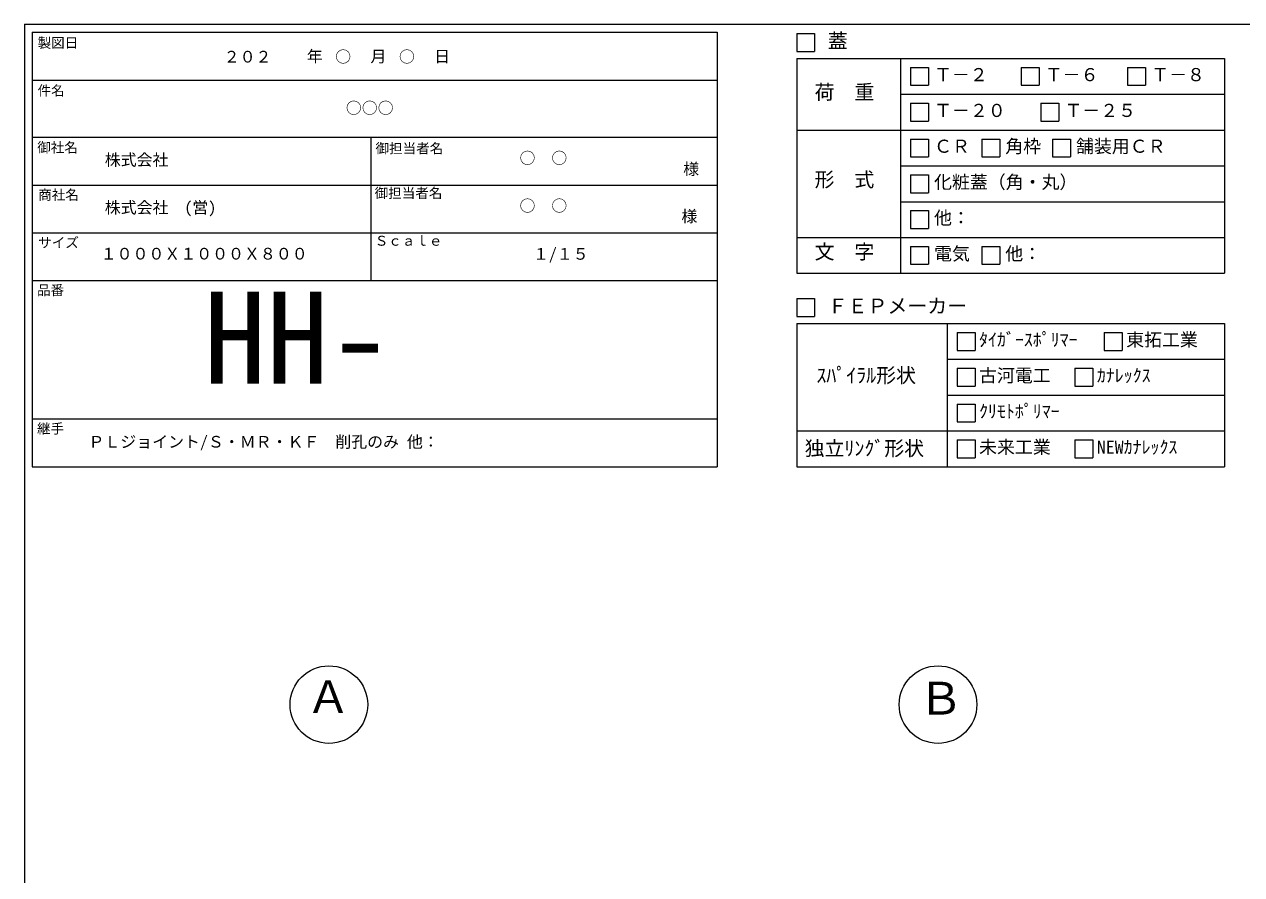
# Model space of a CAD drawing. Units: millimetres, scale not verified. Extents: x -4890 to 18490, y -2334 to 2334.
# Drawn here: x -1230 to 1827, y 196 to 2334 of the extents above; entities that cross this region are included whole.
import ezdxf
from ezdxf.enums import TextEntityAlignment as Align

# ---------------------------------------------------------------- set-up
doc = ezdxf.new("R2010")
doc.units = ezdxf.units.MM
doc.header["$LTSCALE"] = 10
for name, color, linetype, lineweight in [('0-2_waku', 7, 'Continuous', 18), ('0-3_gaikei', 7, 'Continuous', 18), ('0-E_文字１', 7, 'Continuous', 18), ('1-5_文字２', 7, 'Continuous', 5)]:
    doc.layers.add(name, color=color, linetype=linetype, lineweight=lineweight)
doc.styles.add('ＭＳ ゴシック', font='')
doc.styles.get('ＭＳ ゴシック').set_extended_font_data('MS Gothic')

msp = doc.modelspace()

# ---------------------------------------------------------------- linework, layer by layer
at = {"layer": '0-2_waku'}
for p, q in [((-1230.32, 2333.87), (-1230.32, -1941.13)), ((-1230.32, 2333.87), (-1230.32, -1941.13)), ((-1230.32, 2333.87), (-1230.32, -1941.13)), ((-1210.32, 2313.87), (-1210.32, 1221.87)), ((-1210.32, 2313.87), (509.68, 2313.87)), ((-1210.32, 2313.87), (-1210.32, 1221.87)), ((-1210.32, 2313.87), (509.68, 2313.87)), ((-1210.32, 2313.87), (-1210.32, 1221.87)), ((509.68, 2313.87), (509.68, 1221.87)), ((709.68, 2248.09), (1784.68, 2248.09)), ((709.68, 2248.09), (709.68, 1708.09)), ((970.35, 2248.09), (970.35, 1708.09)), ((1784.68, 2248.09), (1784.68, 1708.09)), ((-1210.32, 2193.87), (509.68, 2193.87)), ((-1210.32, 2193.87), (509.68, 2193.87)), ((-1210.32, 2193.87), (509.68, 2193.87)), ((-1210.32, 2193.87), (509.68, 2193.87)), ((970.35, 2158.09), (1784.68, 2158.09)), ((-1210.32, 2049.87), (509.68, 2049.87)), ((-1210.32, 2049.87), (509.68, 2049.87)), ((-360.32, 2049.87), (-360.32, 1689.87)), ((709.68, 2068.09), (1784.68, 2068.09)), ((970.35, 1978.09), (1784.68, 1978.09)), ((-1210.32, 1929.87), (509.68, 1929.87)), ((970.35, 1888.09), (1784.68, 1888.09)), ((-1210.32, 1809.87), (509.68, 1809.87)), ((709.68, 1798.09), (1784.68, 1798.09)), ((-1210.32, 1689.87), (509.68, 1689.87)), ((709.68, 1708.09), (1784.68, 1708.09)), ((709.68, 1581.87), (1784.68, 1581.87)), ((709.68, 1581.87), (709.68, 1221.87)), ((1087.5, 1581.87), (1087.5, 1221.87)), ((1784.68, 1581.87), (1784.68, 1221.87)), ((1087.5, 1491.87), (1784.68, 1491.87)), ((1087.5, 1401.87), (1784.68, 1401.87)), ((-1210.32, 1341.87), (509.68, 1341.87)), ((709.68, 1311.87), (1784.68, 1311.87)), ((-1210.32, 1221.87), (509.68, 1221.87)), ((709.68, 1221.87), (1784.68, 1221.87)), ((709.68, 1221.87), (1784.68, 1221.87))]:
    msp.add_line(p, q, dxfattribs=at)
msp.add_lwpolyline([(-1230.32, 2333.87), (4889.68, 2333.87), (4889.68, -1941.13)], dxfattribs=at)
at = {"layer": '0-3_gaikei'}
for centre in [(-465.32, 623.87), (1064.68, 623.87)]:
    msp.add_circle(centre, 97.5, dxfattribs=at)
at = {"layer": '0-E_文字１'}
for p, q in [((709.68, 2310.9), (709.68, 2265.9)), ((709.68, 2265.9), (754.68, 2265.9)), ((995.65, 2225.59), (1040.65, 2225.59)), ((995.65, 2225.59), (995.65, 2180.59)), ((995.65, 2225.59), (995.65, 2180.59)), ((995.65, 2225.59), (1040.65, 2225.59)), ((995.65, 2225.59), (995.65, 2180.59)), ((995.65, 2225.59), (1040.65, 2225.59)), ((1040.65, 2225.59), (1040.65, 2180.59)), ((1040.65, 2225.59), (1040.65, 2180.59)), ((1040.65, 2225.59), (1040.65, 2180.59)), ((1273.74, 2225.59), (1318.74, 2225.59)), ((1273.74, 2225.59), (1273.74, 2180.59)), ((1318.74, 2225.59), (1318.74, 2180.59)), ((1540.94, 2225.59), (1585.94, 2225.59)), ((1540.94, 2225.59), (1540.94, 2180.59)), ((1585.94, 2225.59), (1585.94, 2180.59)), ((995.65, 2180.59), (1040.65, 2180.59)), ((995.65, 2180.59), (1040.65, 2180.59)), ((995.65, 2180.59), (1040.65, 2180.59)), ((1273.74, 2180.59), (1318.74, 2180.59)), ((1540.94, 2180.59), (1585.94, 2180.59)), ((995.65, 2135.59), (1040.65, 2135.59)), ((995.65, 2135.59), (995.65, 2090.59)), ((1040.65, 2135.59), (1040.65, 2090.59)), ((1323.14, 2135.59), (1368.14, 2135.59)), ((1323.14, 2135.59), (1323.14, 2090.59)), ((1368.14, 2135.59), (1368.14, 2090.59)), ((995.65, 2090.59), (1040.65, 2090.59)), ((1323.14, 2090.59), (1368.14, 2090.59)), ((995.65, 2045.59), (1040.65, 2045.59)), ((995.65, 2045.59), (995.65, 2000.59)), ((995.65, 2045.59), (995.65, 2000.59)), ((1040.65, 2045.59), (1040.65, 2000.59)), ((1040.65, 2045.59), (1040.65, 2000.59)), ((1174.65, 2045.59), (1219.65, 2045.59)), ((1174.65, 2045.59), (1174.65, 2000.59)), ((1219.65, 2045.59), (1219.65, 2000.59)), ((1352.16, 2045.59), (1397.16, 2045.59)), ((1352.16, 2045.59), (1352.16, 2000.59)), ((1397.16, 2045.59), (1397.16, 2000.59)), ((995.65, 2000.59), (1040.65, 2000.59)), ((995.65, 2000.59), (1040.65, 2000.59)), ((1174.65, 2000.59), (1219.65, 2000.59)), ((1352.16, 2000.59), (1397.16, 2000.59)), ((995.65, 1955.59), (995.65, 1910.59)), ((1040.65, 1955.59), (1040.65, 1910.59)), ((995.65, 1910.59), (1040.65, 1910.59)), ((995.65, 1865.59), (1040.65, 1865.59)), ((995.65, 1865.59), (995.65, 1820.59)), ((995.65, 1865.59), (995.65, 1820.59)), ((1040.65, 1865.59), (1040.65, 1820.59)), ((1040.65, 1865.59), (1040.65, 1820.59)), ((995.65, 1820.59), (1040.65, 1820.59)), ((995.65, 1820.59), (1040.65, 1820.59)), ((995.65, 1775.59), (995.65, 1730.59)), ((1174.65, 1775.59), (1174.65, 1730.59)), ((995.65, 1730.59), (1040.65, 1730.59)), ((1174.65, 1730.59), (1219.65, 1730.59)), ((709.68, 1644.68), (709.68, 1599.68)), ((709.68, 1599.68), (754.68, 1599.68)), ((1112.8, 1559.37), (1112.8, 1514.37)), ((1482.39, 1559.37), (1527.39, 1559.37)), ((1482.39, 1559.37), (1482.39, 1514.37)), ((1482.39, 1559.37), (1527.39, 1559.37)), ((1482.39, 1559.37), (1482.39, 1514.37)), ((1482.39, 1559.37), (1527.39, 1559.37)), ((1482.39, 1559.37), (1482.39, 1514.37)), ((1527.39, 1559.37), (1527.39, 1514.37)), ((1527.39, 1559.37), (1527.39, 1514.37)), ((1527.39, 1559.37), (1527.39, 1514.37)), ((1112.8, 1514.37), (1157.8, 1514.37)), ((1482.39, 1514.37), (1527.39, 1514.37)), ((1482.39, 1514.37), (1527.39, 1514.37)), ((1482.39, 1514.37), (1527.39, 1514.37)), ((1112.8, 1469.37), (1157.8, 1469.37)), ((1112.8, 1469.37), (1112.8, 1424.37)), ((1157.8, 1469.37), (1157.8, 1424.37)), ((1408.71, 1469.37), (1408.71, 1424.37)), ((1112.8, 1424.37), (1157.8, 1424.37)), ((1408.71, 1424.37), (1453.71, 1424.37)), ((1112.8, 1379.37), (1112.8, 1334.37)), ((1112.8, 1334.37), (1157.8, 1334.37)), ((1112.8, 1289.37), (1157.8, 1289.37)), ((1112.8, 1289.37), (1112.8, 1244.37)), ((1157.8, 1289.37), (1157.8, 1244.37)), ((1408.71, 1289.37), (1453.71, 1289.37)), ((1408.71, 1289.37), (1408.71, 1244.37)), ((1453.71, 1289.37), (1453.71, 1244.37)), ((1112.8, 1244.37), (1157.8, 1244.37)), ((1408.71, 1244.37), (1453.71, 1244.37))]:
    msp.add_line(p, q, dxfattribs=at)
for points in [[(709.68, 2310.9), (754.68, 2310.9), (754.68, 2265.9)], [(709.68, 2310.9), (754.68, 2310.9), (754.68, 2265.9)], [(995.65, 2045.59), (1040.65, 2045.59), (1040.65, 2000.59)], [(995.65, 2045.59), (995.65, 2000.59), (1040.65, 2000.59)], [(995.65, 1955.59), (1040.65, 1955.59), (1040.65, 1910.59)], [(995.65, 1865.59), (1040.65, 1865.59), (1040.65, 1820.59)], [(995.65, 1865.59), (995.65, 1820.59), (1040.65, 1820.59)], [(995.65, 1775.59), (1040.65, 1775.59), (1040.65, 1730.59)], [(1174.65, 1775.59), (1219.65, 1775.59), (1219.65, 1730.59)], [(709.68, 1644.68), (754.68, 1644.68), (754.68, 1599.68)], [(1112.8, 1559.37), (1157.8, 1559.37), (1157.8, 1514.37)], [(1408.71, 1469.37), (1453.71, 1469.37), (1453.71, 1424.37)], [(1112.8, 1379.37), (1157.8, 1379.37), (1157.8, 1334.37)]]:
    msp.add_lwpolyline(points, dxfattribs=at)

# ---------------------------------------------------------------- texts
at = {"layer": '0-E_文字１', "style": 'ＭＳ ゴシック'}
for s, height, p in [('製図日', 24.93, (-1197.04, 2267.42)), ('蓋', 36.66, (787.77, 2262.98)), ('\u3000\u3000年\u3000\u3000\u3000月\u3000\u3000\u3000日', 29.33, (-601, 2229.81)), ('Ｔ－２', 32.99, (1054.79, 2181.07)), ('Ｔ－６', 32.99, (1332.88, 2181.07)), ('Ｔ－８', 32.99, (1600.08, 2181.07)), ('件名', 24.93, (-1197.04, 2147.42)), ('荷\u3000重', 36.66, (754.65, 2134.29)), ('Ｔ－２０', 32.99, (1054.79, 2091.07)), ('Ｔ－２５', 32.99, (1382.28, 2091.07)), ('角枠', 32.99, (1233.79, 2001.07)), ('舗装用ＣＲ', 32.99, (1411.3, 2001.07)), ('御社名', 24.93, (-1198.02, 2004.41)), ('御担当者名', 24.93, (-348.11, 2002.2)), ('御担当者名', 24.93, (-348.11, 2002.2)), ('ＣＲ', 32.99, (1054.79, 2001.07)), ('様', 29.33, (424.64, 1946.7)), ('形\u3000式', 36.66, (754.65, 1914.32)), ('化粧蓋（角・丸）', 32.99, (1054.79, 1911.07)), ('商社名', 24.93, (-1195.41, 1885.37)), ('御担当者名', 24.93, (-350.32, 1889.89)), ('様', 29.33, (420.15, 1827.78)), ('他：', 32.99, (1054.79, 1821.07)), ('Ｓｃａｌｅ', 24.93, (-350.32, 1769.89)), ('サイズ', 24.93, (-1195.41, 1765.37)), ('１/１５', 29.33, (47.23, 1733.38)), ('文\u3000字', 36.66, (754.65, 1732.84)), ('電気', 32.99, (1054.79, 1731.07)), ('他：', 32.99, (1233.79, 1731.07)), ('１０００Ｘ１０００Ｘ８００', 29.33, (-1038.69, 1733.85)), ('品番', 24.93, (-1198.41, 1645.73)), ('HH-', 230.9, (-779.59, 1361.7)), ('ＦＥＰメーカー', 36.66, (787.77, 1596.76)), ('ﾀｲｶﾞｰｽﾎﾟﾘﾏｰ', 32.99, (1167.77, 1514.85)), ('東拓工業', 32.99, (1537.36, 1514.85)), ('ｽﾊﾟｲﾗﾙ形状', 36.66, (759.3, 1422.21)), ('古河電工', 32.99, (1167.77, 1424.85)), ('ｶﾅﾚｯｸｽ', 32.99, (1463.68, 1424.85)), ('ｸﾘﾓﾄﾎﾟﾘﾏｰ', 32.99, (1167.77, 1334.85)), ('継手', 24.93, (-1198.41, 1297.73)), ('ＰＬジョイント/Ｓ・ＭＲ・ＫＦ\u3000削孔のみ 他：', 29.33, (-1069.32, 1261.07)), ('独立ﾘﾝｸﾞ形状', 36.66, (729.77, 1238.73)), ('未来工業', 32.99, (1167.77, 1244.85)), ('NEWｶﾅﾚｯｸｽ', 32.99, (1463.68, 1244.85)), ('Ａ', 82.48, (-523.11, 577.68)), ('Ｂ', 82.48, (1015.45, 573.96))]:
    msp.add_text(s, height=height, dxfattribs=at).set_placement(p, align=Align.BOTTOM_LEFT)
at = {"layer": '1-5_文字２', "style": 'ＭＳ ゴシック'}
for s, p in [('\u3000\u3000２０２\u3000\u3000\u3000\u3000○\u3000\u3000\u3000○', (-809.48, 2229.03)), ('○○○', (-422.8, 2100.21)), ('株式会社', (-1028.32, 1969.95)), ('○\u3000○', (13.47, 1974.33)), ('○\u3000○', (13.47, 1854.33)), ('株式会社\u3000(営)', (-1028.32, 1849.95))]:
    msp.add_text(s, height=29.33, dxfattribs=at).set_placement(p, align=Align.BOTTOM_LEFT)

doc.saveas('drawing.dxf')
